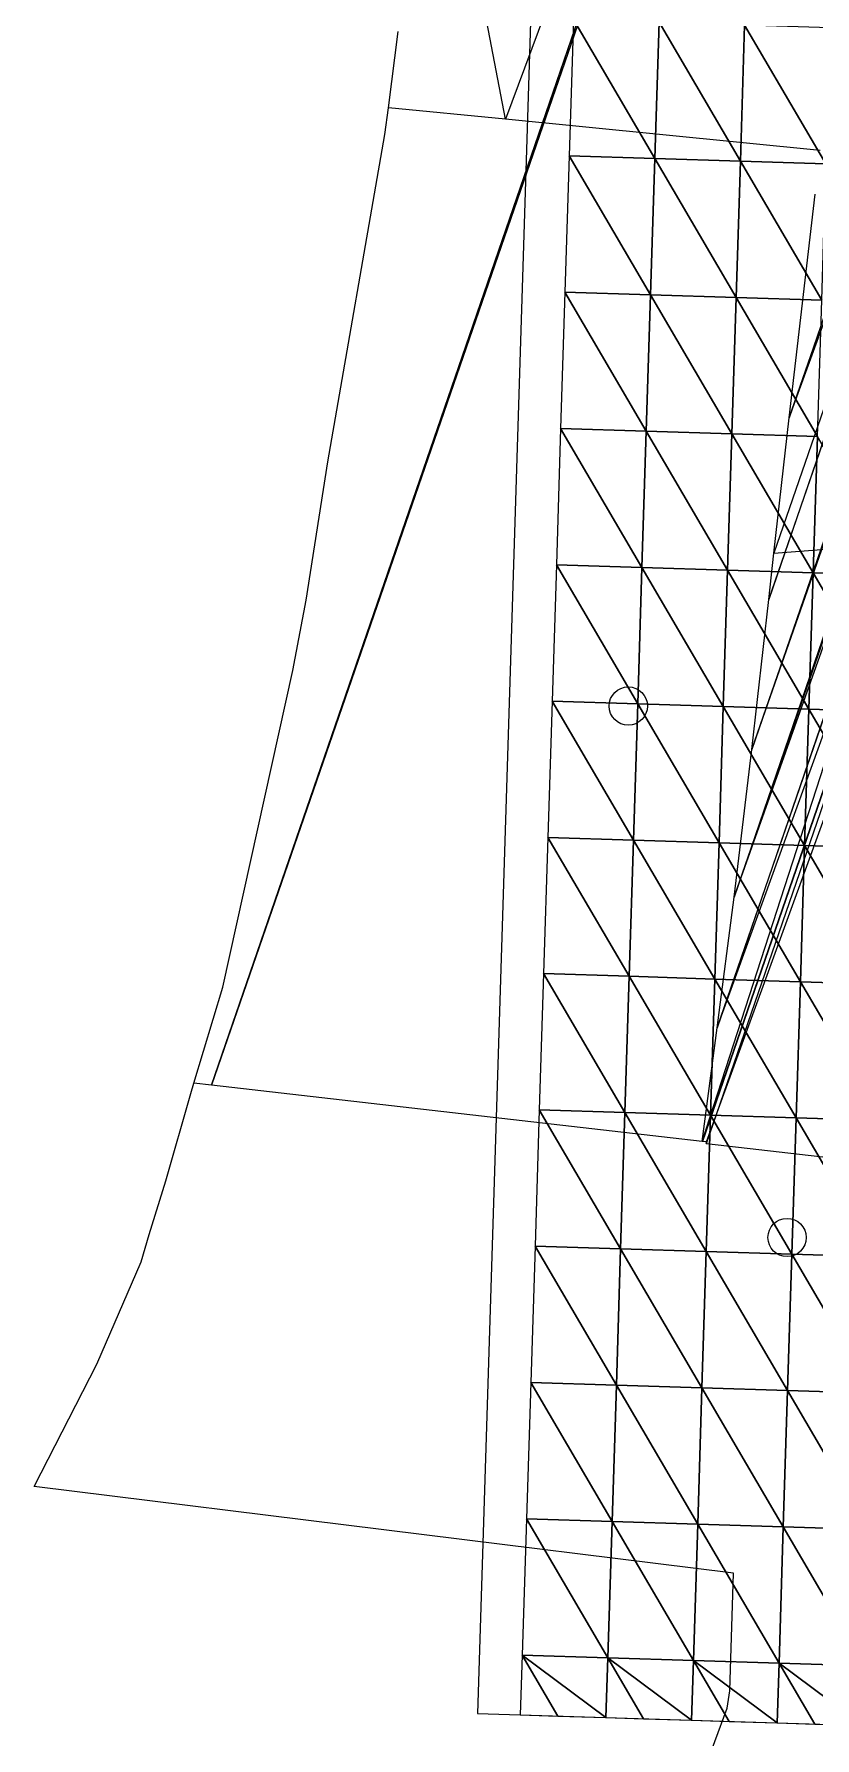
# Model space of a CAD drawing. Extents: x -1515 to 3065, y -1614 to 5536.
# Drawn here: x -1287 to -849, y -981 to -26 of the extents above; entities that cross this region are included whole.
import ezdxf

# ---------------------------------------------------------------- set-up
doc = ezdxf.new("R2010")
doc.units = 0
doc.header["$MEASUREMENT"] = 0
doc.layers.get('0').update_dxf_attribs({"linetype": 'CONTINUOUS'})
for name, color, linetype in [('0710400000', 7, 'CONTINUOUS'), ('___', 6, 'CONTINUOUS'), ('_______________', 7, 'CONTINUOUS'), ('GOOGLE_EARTH_SNAPSHOT', 72, 'CONTINUOUS'), ('GOOGLE_EARTH_TERRAIN', 142, 'CONTINUOUS'), ('N-RAION', 1, 'CONTINUOUS')]:
    doc.layers.add(name, color=color, linetype=linetype)

# ---------------------------------------------------------------- blocks, each defined once
blk = doc.blocks.new('GOOGLE_EARTH_TERRAIN')
at = {"color": 8}
mesh = blk.add_polyface(dxfattribs=at)
corners = [(-939.01, -95.84, -6.96), (-984.57, -17.99, -7.96), (-986.97, -94.34, -6.96)]
mesh.append_faces([[corners[k] for k in face] for face in [(0, 1, 2)]], dxfattribs={"color": 8})
mesh = blk.add_polyface(dxfattribs=at)
corners = [(-936.62, -19.49, -7.96), (-984.57, -17.99, -7.96), (-939.01, -95.84, -6.96)]
mesh.append_faces([[corners[k] for k in face] for face in [(0, 1, 2)]], dxfattribs={"color": 8})
mesh = blk.add_polyface(dxfattribs=at)
corners = [(-891.06, -97.34, -6.96), (-936.62, -19.49, -7.96), (-939.01, -95.84, -6.96)]
mesh.append_faces([[corners[k] for k in face] for face in [(0, 1, 2)]], dxfattribs={"color": 8})
mesh = blk.add_polyface(dxfattribs=at)
corners = [(-888.67, -21, -7.96), (-936.62, -19.49, -7.96), (-891.06, -97.34, -6.96)]
mesh.append_faces([[corners[k] for k in face] for face in [(0, 1, 2)]], dxfattribs={"color": 8})
mesh = blk.add_polyface(dxfattribs=at)
corners = [(-843.11, -98.85, -6.96), (-888.67, -21, -7.96), (-891.06, -97.34, -6.96)]
mesh.append_faces([[corners[k] for k in face] for face in [(0, 1, 2)]], dxfattribs={"color": 8})
mesh = blk.add_polyface(dxfattribs=at)
corners = [(-840.72, -22.5, -7.96), (-888.67, -21, -7.96), (-843.11, -98.85, -6.96)]
mesh.append_faces([[corners[k] for k in face] for face in [(0, 1, 2)]], dxfattribs={"color": 8})
mesh = blk.add_polyface(dxfattribs=at)
corners = [(-941.41, -172.19, -8.96), (-986.97, -94.34, -6.96), (-989.36, -170.68, -9.96)]
mesh.append_faces([[corners[k] for k in face] for face in [(0, 1, 2)]], dxfattribs={"color": 8})
mesh = blk.add_polyface(dxfattribs=at)
corners = [(-939.01, -95.84, -6.96), (-986.97, -94.34, -6.96), (-941.41, -172.19, -8.96)]
mesh.append_faces([[corners[k] for k in face] for face in [(0, 1, 2)]], dxfattribs={"color": 8})
mesh = blk.add_polyface(dxfattribs=at)
corners = [(-893.45, -173.69, -7.96), (-939.01, -95.84, -6.96), (-941.41, -172.19, -8.96)]
mesh.append_faces([[corners[k] for k in face] for face in [(0, 1, 2)]], dxfattribs={"color": 8})
mesh = blk.add_polyface(dxfattribs=at)
corners = [(-891.06, -97.34, -6.96), (-939.01, -95.84, -6.96), (-893.45, -173.69, -7.96)]
mesh.append_faces([[corners[k] for k in face] for face in [(0, 1, 2)]], dxfattribs={"color": 8})
mesh = blk.add_polyface(dxfattribs=at)
corners = [(-845.5, -175.19, -6.96), (-891.06, -97.34, -6.96), (-893.45, -173.69, -7.96)]
mesh.append_faces([[corners[k] for k in face] for face in [(0, 1, 2)]], dxfattribs={"color": 8})
mesh = blk.add_polyface(dxfattribs=at)
corners = [(-843.11, -98.85, -6.96), (-891.06, -97.34, -6.96), (-845.5, -175.19, -6.96)]
mesh.append_faces([[corners[k] for k in face] for face in [(0, 1, 2)]], dxfattribs={"color": 8})
mesh = blk.add_polyface(dxfattribs=at)
corners = [(-943.8, -248.54, -11.96), (-989.36, -170.68, -9.96), (-991.75, -247.03, -11.96)]
mesh.append_faces([[corners[k] for k in face] for face in [(0, 1, 2)]], dxfattribs={"color": 8})
mesh = blk.add_polyface(dxfattribs=at)
corners = [(-941.41, -172.19, -8.96), (-989.36, -170.68, -9.96), (-943.8, -248.54, -11.96)]
mesh.append_faces([[corners[k] for k in face] for face in [(0, 1, 2)]], dxfattribs={"color": 8})
mesh = blk.add_polyface(dxfattribs=at)
corners = [(-895.84, -250.04, -9.96), (-941.41, -172.19, -8.96), (-943.8, -248.54, -11.96)]
mesh.append_faces([[corners[k] for k in face] for face in [(0, 1, 2)]], dxfattribs={"color": 8})
mesh = blk.add_polyface(dxfattribs=at)
corners = [(-893.45, -173.69, -7.96), (-941.41, -172.19, -8.96), (-895.84, -250.04, -9.96)]
mesh.append_faces([[corners[k] for k in face] for face in [(0, 1, 2)]], dxfattribs={"color": 8})
mesh = blk.add_polyface(dxfattribs=at)
corners = [(-847.89, -251.54, -8.96), (-893.45, -173.69, -7.96), (-895.84, -250.04, -9.96)]
mesh.append_faces([[corners[k] for k in face] for face in [(0, 1, 2)]], dxfattribs={"color": 8})
mesh = blk.add_polyface(dxfattribs=at)
corners = [(-845.5, -175.19, -6.96), (-893.45, -173.69, -7.96), (-847.89, -251.54, -8.96)]
mesh.append_faces([[corners[k] for k in face] for face in [(0, 1, 2)]], dxfattribs={"color": 8})
mesh = blk.add_polyface(dxfattribs=at)
corners = [(-946.19, -324.88, -11.96), (-991.75, -247.03, -11.96), (-994.15, -323.38, -11.96)]
mesh.append_faces([[corners[k] for k in face] for face in [(0, 1, 2)]], dxfattribs={"color": 8})
mesh = blk.add_polyface(dxfattribs=at)
corners = [(-943.8, -248.54, -11.96), (-991.75, -247.03, -11.96), (-946.19, -324.88, -11.96)]
mesh.append_faces([[corners[k] for k in face] for face in [(0, 1, 2)]], dxfattribs={"color": 8})
mesh = blk.add_polyface(dxfattribs=at)
corners = [(-898.24, -326.38, -10.96), (-943.8, -248.54, -11.96), (-946.19, -324.88, -11.96)]
mesh.append_faces([[corners[k] for k in face] for face in [(0, 1, 2)]], dxfattribs={"color": 8})
mesh = blk.add_polyface(dxfattribs=at)
corners = [(-895.84, -250.04, -9.96), (-943.8, -248.54, -11.96), (-898.24, -326.38, -10.96)]
mesh.append_faces([[corners[k] for k in face] for face in [(0, 1, 2)]], dxfattribs={"color": 8})
mesh = blk.add_polyface(dxfattribs=at)
corners = [(-850.28, -327.89, -9.96), (-895.84, -250.04, -9.96), (-898.24, -326.38, -10.96)]
mesh.append_faces([[corners[k] for k in face] for face in [(0, 1, 2)]], dxfattribs={"color": 8})
mesh = blk.add_polyface(dxfattribs=at)
corners = [(-847.89, -251.54, -8.96), (-895.84, -250.04, -9.96), (-850.28, -327.89, -9.96)]
mesh.append_faces([[corners[k] for k in face] for face in [(0, 1, 2)]], dxfattribs={"color": 8})
mesh = blk.add_polyface(dxfattribs=at)
corners = [(-802.33, -329.39, -6.96), (-847.89, -251.54, -8.96), (-850.28, -327.89, -9.96)]
mesh.append_faces([[corners[k] for k in face] for face in [(0, 1, 2)]], dxfattribs={"color": 8})
mesh = blk.add_polyface(dxfattribs=at)
corners = [(-948.58, -401.23, -10.96), (-994.15, -323.38, -11.96), (-996.54, -399.73, -11.96)]
mesh.append_faces([[corners[k] for k in face] for face in [(0, 1, 2)]], dxfattribs={"color": 8})
mesh = blk.add_polyface(dxfattribs=at)
corners = [(-946.19, -324.88, -11.96), (-994.15, -323.38, -11.96), (-948.58, -401.23, -10.96)]
mesh.append_faces([[corners[k] for k in face] for face in [(0, 1, 2)]], dxfattribs={"color": 8})
mesh = blk.add_polyface(dxfattribs=at)
corners = [(-900.63, -402.73, -9.96), (-946.19, -324.88, -11.96), (-948.58, -401.23, -10.96)]
mesh.append_faces([[corners[k] for k in face] for face in [(0, 1, 2)]], dxfattribs={"color": 8})
mesh = blk.add_polyface(dxfattribs=at)
corners = [(-898.24, -326.38, -10.96), (-946.19, -324.88, -11.96), (-900.63, -402.73, -9.96)]
mesh.append_faces([[corners[k] for k in face] for face in [(0, 1, 2)]], dxfattribs={"color": 8})
mesh = blk.add_polyface(dxfattribs=at)
corners = [(-852.67, -404.23, -7.96), (-898.24, -326.38, -10.96), (-900.63, -402.73, -9.96)]
mesh.append_faces([[corners[k] for k in face] for face in [(0, 1, 2)]], dxfattribs={"color": 8})
mesh = blk.add_polyface(dxfattribs=at)
corners = [(-850.28, -327.89, -9.96), (-898.24, -326.38, -10.96), (-852.67, -404.23, -7.96)]
mesh.append_faces([[corners[k] for k in face] for face in [(0, 1, 2)]], dxfattribs={"color": 8})
mesh = blk.add_polyface(dxfattribs=at)
corners = [(-804.72, -405.74, -6.96), (-850.28, -327.89, -9.96), (-852.67, -404.23, -7.96)]
mesh.append_faces([[corners[k] for k in face] for face in [(0, 1, 2)]], dxfattribs={"color": 8})
mesh = blk.add_polyface(dxfattribs=at)
corners = [(-802.33, -329.39, -6.96), (-850.28, -327.89, -9.96), (-804.72, -405.74, -6.96)]
mesh.append_faces([[corners[k] for k in face] for face in [(0, 1, 2)]], dxfattribs={"color": 8})
mesh = blk.add_polyface(dxfattribs=at)
corners = [(-950.98, -477.58, -9.96), (-996.54, -399.73, -11.96), (-998.93, -476.07, -11.96)]
mesh.append_faces([[corners[k] for k in face] for face in [(0, 1, 2)]], dxfattribs={"color": 8})
mesh = blk.add_polyface(dxfattribs=at)
corners = [(-948.58, -401.23, -10.96), (-996.54, -399.73, -11.96), (-950.98, -477.58, -9.96)]
mesh.append_faces([[corners[k] for k in face] for face in [(0, 1, 2)]], dxfattribs={"color": 8})
mesh = blk.add_polyface(dxfattribs=at)
corners = [(-903.02, -479.08, -6.96), (-948.58, -401.23, -10.96), (-950.98, -477.58, -9.96)]
mesh.append_faces([[corners[k] for k in face] for face in [(0, 1, 2)]], dxfattribs={"color": 8})
mesh = blk.add_polyface(dxfattribs=at)
corners = [(-900.63, -402.73, -9.96), (-948.58, -401.23, -10.96), (-903.02, -479.08, -6.96)]
mesh.append_faces([[corners[k] for k in face] for face in [(0, 1, 2)]], dxfattribs={"color": 8})
mesh = blk.add_polyface(dxfattribs=at)
corners = [(-855.06, -480.58, -5.96), (-900.63, -402.73, -9.96), (-903.02, -479.08, -6.96)]
mesh.append_faces([[corners[k] for k in face] for face in [(0, 1, 2)]], dxfattribs={"color": 8})
mesh = blk.add_polyface(dxfattribs=at)
corners = [(-852.67, -404.23, -7.96), (-900.63, -402.73, -9.96), (-855.06, -480.58, -5.96)]
mesh.append_faces([[corners[k] for k in face] for face in [(0, 1, 2)]], dxfattribs={"color": 8})
mesh = blk.add_polyface(dxfattribs=at)
corners = [(-807.11, -482.08, -4.96), (-852.67, -404.23, -7.96), (-855.06, -480.58, -5.96)]
mesh.append_faces([[corners[k] for k in face] for face in [(0, 1, 2)]], dxfattribs={"color": 8})
mesh = blk.add_polyface(dxfattribs=at)
corners = [(-804.72, -405.74, -6.96), (-852.67, -404.23, -7.96), (-807.11, -482.08, -4.96)]
mesh.append_faces([[corners[k] for k in face] for face in [(0, 1, 2)]], dxfattribs={"color": 8})
mesh = blk.add_polyface(dxfattribs=at)
corners = [(-953.37, -553.92, -7.96), (-998.93, -476.07, -11.96), (-1001.33, -552.42, -9.96)]
mesh.append_faces([[corners[k] for k in face] for face in [(0, 1, 2)]], dxfattribs={"color": 8})
mesh = blk.add_polyface(dxfattribs=at)
corners = [(-950.98, -477.58, -9.96), (-998.93, -476.07, -11.96), (-953.37, -553.92, -7.96)]
mesh.append_faces([[corners[k] for k in face] for face in [(0, 1, 2)]], dxfattribs={"color": 8})
mesh = blk.add_polyface(dxfattribs=at)
corners = [(-905.41, -555.43, -5.96), (-950.98, -477.58, -9.96), (-953.37, -553.92, -7.96)]
mesh.append_faces([[corners[k] for k in face] for face in [(0, 1, 2)]], dxfattribs={"color": 8})
mesh = blk.add_polyface(dxfattribs=at)
corners = [(-903.02, -479.08, -6.96), (-950.98, -477.58, -9.96), (-905.41, -555.43, -5.96)]
mesh.append_faces([[corners[k] for k in face] for face in [(0, 1, 2)]], dxfattribs={"color": 8})
mesh = blk.add_polyface(dxfattribs=at)
corners = [(-857.45, -556.93, -3.96), (-903.02, -479.08, -6.96), (-905.41, -555.43, -5.96)]
mesh.append_faces([[corners[k] for k in face] for face in [(0, 1, 2)]], dxfattribs={"color": 8})
mesh = blk.add_polyface(dxfattribs=at)
corners = [(-855.06, -480.58, -5.96), (-903.02, -479.08, -6.96), (-857.45, -556.93, -3.96)]
mesh.append_faces([[corners[k] for k in face] for face in [(0, 1, 2)]], dxfattribs={"color": 8})
mesh = blk.add_polyface(dxfattribs=at)
corners = [(-809.5, -558.43, -3.96), (-855.06, -480.58, -5.96), (-857.45, -556.93, -3.96)]
mesh.append_faces([[corners[k] for k in face] for face in [(0, 1, 2)]], dxfattribs={"color": 8})
mesh = blk.add_polyface(dxfattribs=at)
corners = [(-807.11, -482.08, -4.96), (-855.06, -480.58, -5.96), (-809.5, -558.43, -3.96)]
mesh.append_faces([[corners[k] for k in face] for face in [(0, 1, 2)]], dxfattribs={"color": 8})
mesh = blk.add_polyface(dxfattribs=at)
corners = [(-955.76, -630.27, -6.96), (-1001.33, -552.42, -9.96), (-1003.72, -628.77, -7.96)]
mesh.append_faces([[corners[k] for k in face] for face in [(0, 1, 2)]], dxfattribs={"color": 8})
mesh = blk.add_polyface(dxfattribs=at)
corners = [(-953.37, -553.92, -7.96), (-1001.33, -552.42, -9.96), (-955.76, -630.27, -6.96)]
mesh.append_faces([[corners[k] for k in face] for face in [(0, 1, 2)]], dxfattribs={"color": 8})
mesh = blk.add_polyface(dxfattribs=at)
corners = [(-907.8, -631.77, -4.96), (-953.37, -553.92, -7.96), (-955.76, -630.27, -6.96)]
mesh.append_faces([[corners[k] for k in face] for face in [(0, 1, 2)]], dxfattribs={"color": 8})
mesh = blk.add_polyface(dxfattribs=at)
corners = [(-905.41, -555.43, -5.96), (-953.37, -553.92, -7.96), (-907.8, -631.77, -4.96)]
mesh.append_faces([[corners[k] for k in face] for face in [(0, 1, 2)]], dxfattribs={"color": 8})
mesh = blk.add_polyface(dxfattribs=at)
corners = [(-859.85, -633.28, -3.96), (-905.41, -555.43, -5.96), (-907.8, -631.77, -4.96)]
mesh.append_faces([[corners[k] for k in face] for face in [(0, 1, 2)]], dxfattribs={"color": 8})
mesh = blk.add_polyface(dxfattribs=at)
corners = [(-857.45, -556.93, -3.96), (-905.41, -555.43, -5.96), (-859.85, -633.28, -3.96)]
mesh.append_faces([[corners[k] for k in face] for face in [(0, 1, 2)]], dxfattribs={"color": 8})
mesh = blk.add_polyface(dxfattribs=at)
corners = [(-811.89, -634.78, -2.96), (-857.45, -556.93, -3.96), (-859.85, -633.28, -3.96)]
mesh.append_faces([[corners[k] for k in face] for face in [(0, 1, 2)]], dxfattribs={"color": 8})
mesh = blk.add_polyface(dxfattribs=at)
corners = [(-809.5, -558.43, -3.96), (-857.45, -556.93, -3.96), (-811.89, -634.78, -2.96)]
mesh.append_faces([[corners[k] for k in face] for face in [(0, 1, 2)]], dxfattribs={"color": 8})
mesh = blk.add_polyface(dxfattribs=at)
corners = [(-958.15, -706.62, -4.96), (-1003.72, -628.77, -7.96), (-1006.11, -705.11, -5.96)]
mesh.append_faces([[corners[k] for k in face] for face in [(0, 1, 2)]], dxfattribs={"color": 8})
mesh = blk.add_polyface(dxfattribs=at)
corners = [(-955.76, -630.27, -6.96), (-1003.72, -628.77, -7.96), (-958.15, -706.62, -4.96)]
mesh.append_faces([[corners[k] for k in face] for face in [(0, 1, 2)]], dxfattribs={"color": 8})
mesh = blk.add_polyface(dxfattribs=at)
corners = [(-910.2, -708.12, -4.96), (-955.76, -630.27, -6.96), (-958.15, -706.62, -4.96)]
mesh.append_faces([[corners[k] for k in face] for face in [(0, 1, 2)]], dxfattribs={"color": 8})
mesh = blk.add_polyface(dxfattribs=at)
corners = [(-907.8, -631.77, -4.96), (-955.76, -630.27, -6.96), (-910.2, -708.12, -4.96)]
mesh.append_faces([[corners[k] for k in face] for face in [(0, 1, 2)]], dxfattribs={"color": 8})
mesh = blk.add_polyface(dxfattribs=at)
corners = [(-862.24, -709.62, -3.96), (-907.8, -631.77, -4.96), (-910.2, -708.12, -4.96)]
mesh.append_faces([[corners[k] for k in face] for face in [(0, 1, 2)]], dxfattribs={"color": 8})
mesh = blk.add_polyface(dxfattribs=at)
corners = [(-859.85, -633.28, -3.96), (-907.8, -631.77, -4.96), (-862.24, -709.62, -3.96)]
mesh.append_faces([[corners[k] for k in face] for face in [(0, 1, 2)]], dxfattribs={"color": 8})
mesh = blk.add_polyface(dxfattribs=at)
corners = [(-814.28, -711.12, -1.96), (-859.85, -633.28, -3.96), (-862.24, -709.62, -3.96)]
mesh.append_faces([[corners[k] for k in face] for face in [(0, 1, 2)]], dxfattribs={"color": 8})
mesh = blk.add_polyface(dxfattribs=at)
corners = [(-811.89, -634.78, -2.96), (-859.85, -633.28, -3.96), (-814.28, -711.12, -1.96)]
mesh.append_faces([[corners[k] for k in face] for face in [(0, 1, 2)]], dxfattribs={"color": 8})
mesh = blk.add_polyface(dxfattribs=at)
corners = [(-960.55, -782.96, -2.96), (-1006.11, -705.11, -5.96), (-1008.51, -781.46, -3.96)]
mesh.append_faces([[corners[k] for k in face] for face in [(0, 1, 2)]], dxfattribs={"color": 8})
mesh = blk.add_polyface(dxfattribs=at)
corners = [(-958.15, -706.62, -4.96), (-1006.11, -705.11, -5.96), (-960.55, -782.96, -2.96)]
mesh.append_faces([[corners[k] for k in face] for face in [(0, 1, 2)]], dxfattribs={"color": 8})
mesh = blk.add_polyface(dxfattribs=at)
corners = [(-912.59, -784.47, -2.96), (-958.15, -706.62, -4.96), (-960.55, -782.96, -2.96)]
mesh.append_faces([[corners[k] for k in face] for face in [(0, 1, 2)]], dxfattribs={"color": 8})
mesh = blk.add_polyface(dxfattribs=at)
corners = [(-910.2, -708.12, -4.96), (-958.15, -706.62, -4.96), (-912.59, -784.47, -2.96)]
mesh.append_faces([[corners[k] for k in face] for face in [(0, 1, 2)]], dxfattribs={"color": 8})
mesh = blk.add_polyface(dxfattribs=at)
corners = [(-864.63, -785.97, -2.96), (-910.2, -708.12, -4.96), (-912.59, -784.47, -2.96)]
mesh.append_faces([[corners[k] for k in face] for face in [(0, 1, 2)]], dxfattribs={"color": 8})
mesh = blk.add_polyface(dxfattribs=at)
corners = [(-862.24, -709.62, -3.96), (-910.2, -708.12, -4.96), (-864.63, -785.97, -2.96)]
mesh.append_faces([[corners[k] for k in face] for face in [(0, 1, 2)]], dxfattribs={"color": 8})
mesh = blk.add_polyface(dxfattribs=at)
corners = [(-816.67, -787.47, -1.96), (-862.24, -709.62, -3.96), (-864.63, -785.97, -2.96)]
mesh.append_faces([[corners[k] for k in face] for face in [(0, 1, 2)]], dxfattribs={"color": 8})
mesh = blk.add_polyface(dxfattribs=at)
corners = [(-814.28, -711.12, -1.96), (-862.24, -709.62, -3.96), (-816.67, -787.47, -1.96)]
mesh.append_faces([[corners[k] for k in face] for face in [(0, 1, 2)]], dxfattribs={"color": 8})
mesh = blk.add_polyface(dxfattribs=at)
corners = [(-962.94, -859.31, -6.96), (-1008.51, -781.46, -3.96), (-1010.9, -857.81, -8.96)]
mesh.append_faces([[corners[k] for k in face] for face in [(0, 1, 2)]], dxfattribs={"color": 8})
mesh = blk.add_polyface(dxfattribs=at)
corners = [(-960.55, -782.96, -2.96), (-1008.51, -781.46, -3.96), (-962.94, -859.31, -6.96)]
mesh.append_faces([[corners[k] for k in face] for face in [(0, 1, 2)]], dxfattribs={"color": 8})
mesh = blk.add_polyface(dxfattribs=at)
corners = [(-914.98, -860.81, -4.96), (-960.55, -782.96, -2.96), (-962.94, -859.31, -6.96)]
mesh.append_faces([[corners[k] for k in face] for face in [(0, 1, 2)]], dxfattribs={"color": 8})
mesh = blk.add_polyface(dxfattribs=at)
corners = [(-912.59, -784.47, -2.96), (-960.55, -782.96, -2.96), (-914.98, -860.81, -4.96)]
mesh.append_faces([[corners[k] for k in face] for face in [(0, 1, 2)]], dxfattribs={"color": 8})
mesh = blk.add_polyface(dxfattribs=at)
corners = [(-867.02, -862.32, -3.96), (-912.59, -784.47, -2.96), (-914.98, -860.81, -4.96)]
mesh.append_faces([[corners[k] for k in face] for face in [(0, 1, 2)]], dxfattribs={"color": 8})
mesh = blk.add_polyface(dxfattribs=at)
corners = [(-864.63, -785.97, -2.96), (-912.59, -784.47, -2.96), (-867.02, -862.32, -3.96)]
mesh.append_faces([[corners[k] for k in face] for face in [(0, 1, 2)]], dxfattribs={"color": 8})
mesh = blk.add_polyface(dxfattribs=at)
corners = [(-819.06, -863.82, -2.96), (-864.63, -785.97, -2.96), (-867.02, -862.32, -3.96)]
mesh.append_faces([[corners[k] for k in face] for face in [(0, 1, 2)]], dxfattribs={"color": 8})
mesh = blk.add_polyface(dxfattribs=at)
corners = [(-816.67, -787.47, -1.96), (-864.63, -785.97, -2.96), (-819.06, -863.82, -2.96)]
mesh.append_faces([[corners[k] for k in face] for face in [(0, 1, 2)]], dxfattribs={"color": 8})
mesh = blk.add_polyface(dxfattribs=at)
corners = [(-965.33, -935.66, -6.96), (-1010.9, -857.81, -8.96), (-1013.29, -934.16, -7.96)]
mesh.append_faces([[corners[k] for k in face] for face in [(0, 1, 2)]], dxfattribs={"color": 8})
mesh = blk.add_polyface(dxfattribs=at)
corners = [(-962.94, -859.31, -6.96), (-1010.9, -857.81, -8.96), (-965.33, -935.66, -6.96)]
mesh.append_faces([[corners[k] for k in face] for face in [(0, 1, 2)]], dxfattribs={"color": 8})
mesh = blk.add_polyface(dxfattribs=at)
corners = [(-917.37, -937.16, -4.96), (-962.94, -859.31, -6.96), (-965.33, -935.66, -6.96)]
mesh.append_faces([[corners[k] for k in face] for face in [(0, 1, 2)]], dxfattribs={"color": 8})
mesh = blk.add_polyface(dxfattribs=at)
corners = [(-914.98, -860.81, -4.96), (-962.94, -859.31, -6.96), (-917.37, -937.16, -4.96)]
mesh.append_faces([[corners[k] for k in face] for face in [(0, 1, 2)]], dxfattribs={"color": 8})
mesh = blk.add_polyface(dxfattribs=at)
corners = [(-869.41, -938.66, -3.96), (-914.98, -860.81, -4.96), (-917.37, -937.16, -4.96)]
mesh.append_faces([[corners[k] for k in face] for face in [(0, 1, 2)]], dxfattribs={"color": 8})
mesh = blk.add_polyface(dxfattribs=at)
corners = [(-867.02, -862.32, -3.96), (-914.98, -860.81, -4.96), (-869.41, -938.66, -3.96)]
mesh.append_faces([[corners[k] for k in face] for face in [(0, 1, 2)]], dxfattribs={"color": 8})
mesh = blk.add_polyface(dxfattribs=at)
corners = [(-821.45, -940.17, -2.96), (-867.02, -862.32, -3.96), (-869.41, -938.66, -3.96)]
mesh.append_faces([[corners[k] for k in face] for face in [(0, 1, 2)]], dxfattribs={"color": 8})
mesh = blk.add_polyface(dxfattribs=at)
corners = [(-819.06, -863.82, -2.96), (-867.02, -862.32, -3.96), (-821.45, -940.17, -2.96)]
mesh.append_faces([[corners[k] for k in face] for face in [(0, 1, 2)]], dxfattribs={"color": 8})
mesh = blk.add_polyface(dxfattribs=at)
corners = [(-993.31, -968.3, -6.64), (-1013.29, -934.16, -7.96), (-1014.34, -967.64, -7.08)]
mesh.append_faces([[corners[k] for k in face] for face in [(0, 1, 2)]], dxfattribs={"color": 8})
mesh = blk.add_polyface(dxfattribs=at)
corners = [(-966.38, -969.14, -6.08), (-1013.29, -934.16, -7.96), (-993.31, -968.3, -6.64)]
mesh.append_faces([[corners[k] for k in face] for face in [(0, 1, 2)]], dxfattribs={"color": 8})
mesh = blk.add_polyface(dxfattribs=at)
corners = [(-965.33, -935.66, -6.96), (-1013.29, -934.16, -7.96), (-966.38, -969.14, -6.08)]
mesh.append_faces([[corners[k] for k in face] for face in [(0, 1, 2)]], dxfattribs={"color": 8})
mesh = blk.add_polyface(dxfattribs=at)
corners = [(-945.35, -969.8, -5.64), (-965.33, -935.66, -6.96), (-966.38, -969.14, -6.08)]
mesh.append_faces([[corners[k] for k in face] for face in [(0, 1, 2)]], dxfattribs={"color": 8})
mesh = blk.add_polyface(dxfattribs=at)
corners = [(-918.42, -970.64, -4.52), (-965.33, -935.66, -6.96), (-945.35, -969.8, -5.64)]
mesh.append_faces([[corners[k] for k in face] for face in [(0, 1, 2)]], dxfattribs={"color": 8})
mesh = blk.add_polyface(dxfattribs=at)
corners = [(-917.37, -937.16, -4.96), (-965.33, -935.66, -6.96), (-918.42, -970.64, -4.52)]
mesh.append_faces([[corners[k] for k in face] for face in [(0, 1, 2)]], dxfattribs={"color": 8})
mesh = blk.add_polyface(dxfattribs=at)
corners = [(-897.39, -971.3, -4.08), (-917.37, -937.16, -4.96), (-918.42, -970.64, -4.52)]
mesh.append_faces([[corners[k] for k in face] for face in [(0, 1, 2)]], dxfattribs={"color": 8})
mesh = blk.add_polyface(dxfattribs=at)
corners = [(-870.46, -972.15, -3.52), (-917.37, -937.16, -4.96), (-897.39, -971.3, -4.08)]
mesh.append_faces([[corners[k] for k in face] for face in [(0, 1, 2)]], dxfattribs={"color": 8})
mesh = blk.add_polyface(dxfattribs=at)
corners = [(-869.41, -938.66, -3.96), (-917.37, -937.16, -4.96), (-870.46, -972.15, -3.52)]
mesh.append_faces([[corners[k] for k in face] for face in [(0, 1, 2)]], dxfattribs={"color": 8})
mesh = blk.add_polyface(dxfattribs=at)
corners = [(-849.42, -972.8, -3.08), (-869.41, -938.66, -3.96), (-870.46, -972.15, -3.52)]
mesh.append_faces([[corners[k] for k in face] for face in [(0, 1, 2)]], dxfattribs={"color": 8})
mesh = blk.add_polyface(dxfattribs=at)
corners = [(-822.5, -973.65, -2.52), (-869.41, -938.66, -3.96), (-849.42, -972.8, -3.08)]
mesh.append_faces([[corners[k] for k in face] for face in [(0, 1, 2)]], dxfattribs={"color": 8})
mesh = blk.add_polyface(dxfattribs=at)
corners = [(-821.45, -940.17, -2.96), (-869.41, -938.66, -3.96), (-822.5, -973.65, -2.52)]
mesh.append_faces([[corners[k] for k in face] for face in [(0, 1, 2)]], dxfattribs={"color": 8})
blk = doc.blocks.new('GOOGLE_EARTH_SNAPSHOT')
at = {"color": 8}
mesh = blk.add_polyface(dxfattribs=at)
corners = [(970.04, -1029.46), (-975.53, 1035.84), (-1038.32, -966.89), (1032.05, 973.28)]
mesh.append_faces([[corners[k] for k in face] for face in [(0, 1, 2), (1, 0, 3)]], dxfattribs={"vtx0": -1, "color": 8})

msp = doc.modelspace()

# ---------------------------------------------------------------- linework, layer by layer
at = {"layer": '0710400000', "color": 5}
for p, q in [((657.53, 4194.34), (-863.65, -241.02)), ((-863.65, -241.02), (736.53, 4167.03)), ((-863.65, -241.02), (650.96, 4136.9)), ((536.76, 4132.24), (-1022.65, -73.82)), ((646.71, 4099.06), (-875.17, -342.78)), ((646.71, 4099.06), (-872.24, -316.91)), ((-875.17, -342.78), (641.49, 4052.62)), ((635.55, 4000.37), (-884.59, -426.92)), ((-884.59, -426.92), (655.14, 3986.93)), ((628.91, 3948.74), (-894.5, -509.49)), ((-884.59, -426.92), (628.91, 3948.74)), ((-894.5, -509.49), (671.53, 3901.08)), ((618.09, 3856.25), (-904.15, -582.81)), ((-894.5, -509.49), (618.09, 3856.25)), ((-904.15, -582.81), (613.97, 3827.18)), ((-904.15, -582.81), (689.29, 3821.47)), ((-1187.35, -614.94), (332.21, 3802.71)), ((337.27, 3800.48), (-1187.35, -614.94)), ((-912.45, -646.43), (520.32, 3778.36)), ((606.52, 3769.54), (-912.45, -646.43)), ((606.52, 3769.54), (-912.26, -646.45)), ((-910.12, -647.64), (604.91, 3754.52)), ((-909.97, -646.72), (689.17, 3759.46)), ((268.15, 3619.06), (-1187.35, -614.94)), ((-1022.65, -73.82), (-1040.01, 16.3)), ((-872.24, -316.91), (-793.76, -310.88)), ((-909.97, -646.72), (-910.12, -647.64))]:
    msp.add_line(p, q, dxfattribs=at)
at = {"layer": '___', "color": 6}
for p, q in [((-1022.65, -73.82), (-1088.26, -67.3)), ((-846.3, -91.35), (-1022.65, -73.82)), ((-863.65, -241.02), (-849.18, -115.73)), ((-872.24, -316.91), (-863.65, -241.02)), ((-875.17, -342.78), (-872.24, -316.91)), ((-884.59, -426.92), (-875.17, -342.78)), ((-894.5, -509.49), (-884.59, -426.92)), ((-904.15, -582.81), (-894.5, -509.49)), ((-912.45, -646.43), (-904.15, -582.81)), ((-1187.35, -614.94), (-1197.24, -613.81)), ((-912.45, -646.43), (-1187.35, -614.94)), ((-912.26, -646.45), (-912.45, -646.43)), ((-909.97, -646.72), (-912.26, -646.45)), ((-910.22, -647.63), (-909.97, -646.72)), ((-910.22, -647.63), (-910.12, -647.64)), ((-910.12, -647.64), (-632.46, -679.19))]:
    msp.add_line(p, q, dxfattribs=at)
at = {"layer": '_______________', "color": 5}
for p, q in [((-1088.26, -67.3), (-1082.79, -24.62)), ((-1090.2, -82.38), (-1088.26, -67.3)), ((-1122.14, -265.74), (-1090.2, -82.38)), ((-1134.34, -343.16), (-1122.14, -265.74)), ((-1141.88, -382.59), (-1134.34, -343.16)), ((-1181.05, -560.08), (-1141.88, -382.59)), ((-1197.24, -613.81), (-1181.05, -560.08)), ((-1212.89, -668.43), (-1198.99, -619.64)), ((-1198.99, -619.64), (-1197.24, -613.81)), ((-1222.24, -698.49), (-1212.89, -668.43)), ((-1226.7, -713.8), (-1222.24, -698.49)), ((-1251.57, -771.12), (-1226.7, -713.8)), ((-1286.75, -839.73), (-1251.57, -771.12)), ((-894.93, -888.23), (-1286.75, -839.73)), ((-896.91, -954.26), (-894.93, -888.23)), ((-898.39, -963.93), (-896.91, -954.26)), ((-928.73, -1044.85), (-898.39, -963.93))]:
    msp.add_line(p, q, dxfattribs=at)
at = {"layer": 'N-RAION', "color": 1}
for centre in [(-953.86, -402.53), (-864.88, -700.23)]:
    msp.add_circle(centre, 10.73, dxfattribs=at)

# ---------------------------------------------------------------- block references
at = {"layer": 'GOOGLE_EARTH_SNAPSHOT'}
msp.add_blockref('GOOGLE_EARTH_SNAPSHOT', (0, 0), dxfattribs=at)
at = {"layer": 'GOOGLE_EARTH_TERRAIN'}
msp.add_blockref('GOOGLE_EARTH_TERRAIN', (0, 0), dxfattribs=at)

doc.saveas('drawing.dxf')
